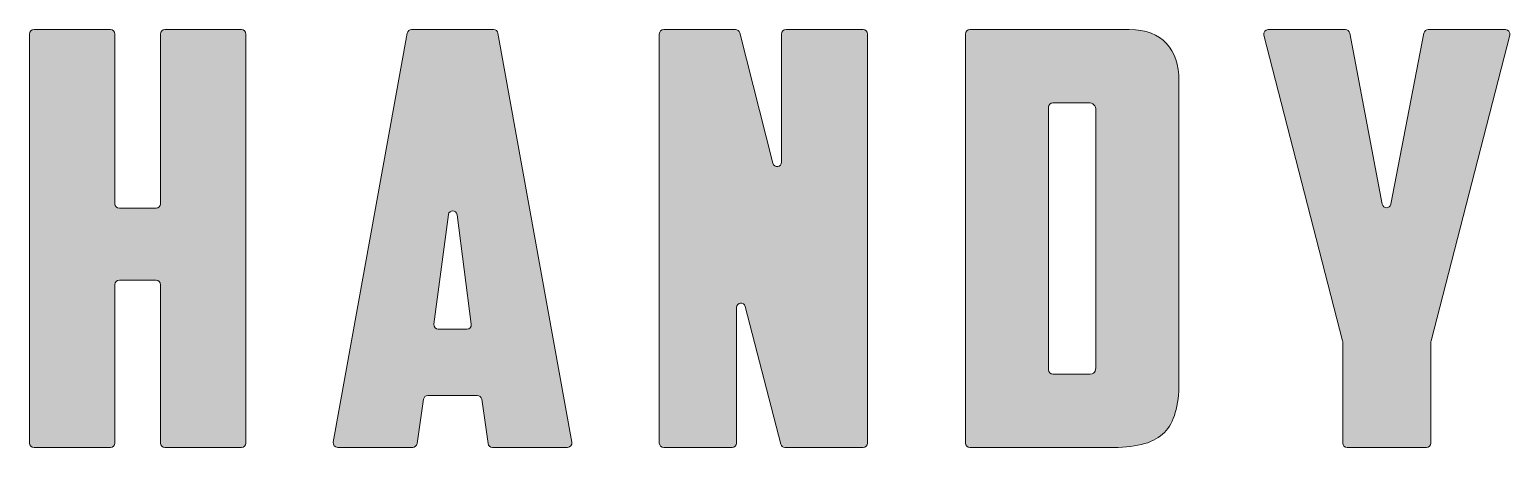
# Model space of a CAD drawing. Extents: x 89 to 425, y -298 to -203.
import ezdxf

# ---------------------------------------------------------------- set-up
doc = ezdxf.new("R2010")
doc.units = 0
doc.header["$MEASUREMENT"] = 0
doc.layers.add('Layer 1', color=7, linetype='Continuous', lineweight=0)

# ---------------------------------------------------------------- blocks, each defined once
blk = doc.blocks.new('Block_0')
at = {"layer": 'Layer 1', "true_color": 0x000000, "transparency": 33554687}
h = blk.add_hatch(color=18, dxfattribs=at)
h.dxf.hatch_style = 2
edge = h.paths.add_edge_path()
edge.add_spline(control_points=[(137.32, -298.09), (137.32, -298.09), (119.96, -298.09), (119.96, -298.09), (119.4, -298.09), (118.96, -297.64), (118.96, -297.09), (118.96, -297.09), (118.96, -261.15), (118.96, -261.15), (118.96, -260.6), (118.51, -260.15), (117.96, -260.15), (117.96, -260.15), (109.62, -260.15), (109.62, -260.15), (109.07, -260.15), (108.62, -260.6), (108.62, -261.15), (108.62, -261.15), (108.62, -297.09), (108.62, -297.09), (108.62, -297.64), (108.17, -298.09), (107.62, -298.09), (107.62, -298.09), (90.26, -298.09), (90.26, -298.09), (89.71, -298.09), (89.26, -297.64), (89.26, -297.09), (89.26, -297.09), (89.26, -204.24), (89.26, -204.24), (89.26, -203.69), (89.71, -203.24), (90.26, -203.24), (90.26, -203.24), (107.62, -203.24), (107.62, -203.24), (108.17, -203.24), (108.62, -203.69), (108.62, -204.24), (108.62, -204.24), (108.62, -242.8), (108.62, -242.8), (108.62, -243.35), (109.07, -243.8), (109.62, -243.8), (109.62, -243.8), (117.96, -243.8), (117.96, -243.8), (118.51, -243.8), (118.96, -243.35), (118.96, -242.8), (118.96, -242.8), (118.96, -204.24), (118.96, -204.24), (118.96, -203.69), (119.4, -203.24), (119.96, -203.24), (119.96, -203.24), (137.32, -203.24), (137.32, -203.24), (137.87, -203.24), (138.32, -203.69), (138.32, -204.24), (138.32, -204.24), (138.32, -297.09), (138.32, -297.09), (138.32, -297.64), (137.87, -298.09), (137.32, -298.09)], knot_values=[0, 0, 0, 0, 1, 1, 1, 2, 2, 2, 3, 3, 3, 4, 4, 4, 5, 5, 5, 6, 6, 6, 7, 7, 7, 8, 8, 8, 9, 9, 9, 10, 10, 10, 11, 11, 11, 12, 12, 12, 13, 13, 13, 14, 14, 14, 15, 15, 15, 16, 16, 16, 17, 17, 17, 18, 18, 18, 19, 19, 19, 20, 20, 20, 21, 21, 21, 22, 22, 22, 23, 23, 23, 24, 24, 24, 24], degree=3, periodic=0)
h = blk.add_hatch(color=18, dxfattribs=at)
h.dxf.hatch_style = 2
edge = h.paths.add_edge_path()
edge.add_spline(control_points=[(181.98, -271.27), (181.98, -271.27), (188.47, -271.27), (188.47, -271.27), (189.07, -271.27), (189.54, -270.74), (189.46, -270.14), (189.46, -270.14), (186.26, -245.26), (186.26, -245.26), (186.12, -244.09), (184.43, -244.09), (184.28, -245.25), (184.28, -245.25), (180.99, -270.14), (180.99, -270.14), (180.91, -270.74), (181.38, -271.27), (181.98, -271.27)], knot_values=[0, 0, 0, 0, 1, 1, 1, 2, 2, 2, 3, 3, 3, 4, 4, 4, 5, 5, 5, 6, 6, 6, 6], degree=3, periodic=0)
edge = h.paths.add_edge_path()
edge.add_spline(control_points=[(178.62, -287.17), (178.62, -287.17), (177.17, -297.23), (177.17, -297.23), (177.1, -297.72), (176.68, -298.09), (176.18, -298.09), (176.18, -298.09), (159.14, -298.09), (159.14, -298.09), (158.52, -298.09), (158.05, -297.53), (158.16, -296.91), (158.16, -296.91), (174.93, -204.06), (174.93, -204.06), (175.02, -203.58), (175.43, -203.24), (175.92, -203.24), (175.92, -203.24), (194.53, -203.24), (194.53, -203.24), (195.01, -203.24), (195.42, -203.58), (195.51, -204.06), (195.51, -204.06), (212.29, -296.91), (212.29, -296.91), (212.4, -297.53), (211.93, -298.09), (211.3, -298.09), (211.3, -298.09), (194.26, -298.09), (194.26, -298.09), (193.77, -298.09), (193.35, -297.72), (193.27, -297.23), (193.27, -297.23), (191.82, -287.17), (191.82, -287.17), (191.75, -286.68), (191.33, -286.32), (190.83, -286.32), (190.83, -286.32), (179.61, -286.32), (179.61, -286.32), (179.11, -286.32), (178.69, -286.68), (178.62, -287.17)], knot_values=[0, 0, 0, 0, 1, 1, 1, 2, 2, 2, 3, 3, 3, 4, 4, 4, 5, 5, 5, 6, 6, 6, 7, 7, 7, 8, 8, 8, 9, 9, 9, 10, 10, 10, 11, 11, 11, 12, 12, 12, 13, 13, 13, 14, 14, 14, 15, 15, 15, 16, 16, 16, 16], degree=3, periodic=0)
h = blk.add_hatch(color=18, dxfattribs=at)
h.dxf.hatch_style = 2
edge = h.paths.add_edge_path()
edge.add_spline(control_points=[(233.12, -203.24), (233.12, -203.24), (249.4, -203.24), (249.4, -203.24), (249.86, -203.24), (250.26, -203.55), (250.37, -203.99), (250.37, -203.99), (257.89, -233.57), (257.89, -233.57), (258.18, -234.71), (259.86, -234.5), (259.86, -233.32), (259.86, -233.32), (259.86, -204.24), (259.86, -204.24), (259.86, -203.69), (260.31, -203.24), (260.86, -203.24), (260.86, -203.24), (278.35, -203.24), (278.35, -203.24), (278.91, -203.24), (279.35, -203.69), (279.35, -204.24), (279.35, -204.24), (279.35, -297.09), (279.35, -297.09), (279.35, -297.64), (278.91, -298.09), (278.35, -298.09), (278.35, -298.09), (260.63, -298.09), (260.63, -298.09), (260.18, -298.09), (259.78, -297.78), (259.67, -297.34), (259.67, -297.34), (251.62, -266.09), (251.62, -266.09), (251.33, -264.96), (249.65, -265.17), (249.65, -266.34), (249.65, -266.34), (249.65, -297.09), (249.65, -297.09), (249.65, -297.64), (249.21, -298.09), (248.65, -298.09), (248.65, -298.09), (233.12, -298.09), (233.12, -298.09), (232.57, -298.09), (232.12, -297.64), (232.12, -297.09), (232.12, -297.09), (232.12, -204.24), (232.12, -204.24), (232.12, -203.69), (232.57, -203.24), (233.12, -203.24)], knot_values=[0, 0, 0, 0, 1, 1, 1, 2, 2, 2, 3, 3, 3, 4, 4, 4, 5, 5, 5, 6, 6, 6, 7, 7, 7, 8, 8, 8, 9, 9, 9, 10, 10, 10, 11, 11, 11, 12, 12, 12, 13, 13, 13, 14, 14, 14, 15, 15, 15, 16, 16, 16, 17, 17, 17, 18, 18, 18, 19, 19, 19, 20, 20, 20, 20], degree=3, periodic=0)
h = blk.add_hatch(color=18, dxfattribs=at)
h.dxf.hatch_style = 2
edge = h.paths.add_edge_path()
edge.add_spline(control_points=[(320.43, -220.85), (320.43, -220.85), (320.43, -280.47), (320.43, -280.47), (320.43, -281.03), (320.88, -281.47), (321.43, -281.47), (321.43, -281.47), (329.33, -281.47), (329.33, -281.47), (330.11, -281.47), (330.62, -281.32), (330.83, -281.02), (331.05, -280.71), (331.16, -280.21), (331.16, -279.51), (331.16, -279.51), (331.16, -221.69), (331.16, -221.69), (331.16, -220.46), (330.59, -219.85), (329.46, -219.85), (329.46, -219.85), (321.43, -219.85), (321.43, -219.85), (320.88, -219.85), (320.43, -220.3), (320.43, -220.85)], knot_values=[0, 0, 0, 0, 1, 1, 1, 2, 2, 2, 3, 3, 3, 4, 4, 4, 5, 5, 5, 6, 6, 6, 7, 7, 7, 8, 8, 8, 9, 9, 9, 9], degree=3, periodic=0)
edge = h.paths.add_edge_path()
edge.add_spline(control_points=[(350, -283.44), (350, -288.67), (348.91, -292.42), (346.73, -294.69), (344.55, -296.96), (340.71, -298.09), (335.22, -298.09), (335.22, -298.09), (302.59, -298.09), (302.59, -298.09), (302.04, -298.09), (301.59, -297.64), (301.59, -297.09), (301.59, -297.09), (301.59, -204.24), (301.59, -204.24), (301.59, -203.69), (302.04, -203.24), (302.59, -203.24), (302.59, -203.24), (338.75, -203.24), (338.75, -203.24), (342.5, -203.24), (345.31, -204.29), (347.19, -206.38), (349.06, -208.47), (350, -211.26), (350, -214.75), (350, -214.75), (350, -283.44), (350, -283.44)], knot_values=[0, 0, 0, 0, 1, 1, 1, 2, 2, 2, 3, 3, 3, 4, 4, 4, 5, 5, 5, 6, 6, 6, 7, 7, 7, 8, 8, 8, 9, 9, 9, 10, 10, 10, 10], degree=3, periodic=0)
h = blk.add_hatch(color=18, dxfattribs=at)
h.dxf.hatch_style = 2
edge = h.paths.add_edge_path()
edge.add_spline(control_points=[(406.17, -298.09), (406.17, -298.09), (388.16, -298.09), (388.16, -298.09), (387.6, -298.09), (387.16, -297.64), (387.16, -297.09), (387.16, -297.09), (387.16, -274.14), (387.16, -274.14), (387.16, -274.06), (387.15, -273.98), (387.12, -273.9), (387.12, -273.9), (369.29, -204.49), (369.29, -204.49), (369.13, -203.85), (369.61, -203.24), (370.26, -203.24), (370.26, -203.24), (387.77, -203.24), (387.77, -203.24), (388.25, -203.24), (388.66, -203.58), (388.75, -204.05), (388.75, -204.05), (396.12, -242.85), (396.12, -242.85), (396.33, -243.94), (397.88, -243.94), (398.09, -242.86), (398.09, -242.86), (405.58, -204.05), (405.58, -204.05), (405.67, -203.58), (406.08, -203.24), (406.56, -203.24), (406.56, -203.24), (424.07, -203.24), (424.07, -203.24), (424.72, -203.24), (425.2, -203.85), (425.04, -204.49), (425.04, -204.49), (407.21, -273.9), (407.21, -273.9), (407.18, -273.98), (407.17, -274.06), (407.17, -274.14), (407.17, -274.14), (407.17, -297.09), (407.17, -297.09), (407.17, -297.64), (406.73, -298.09), (406.17, -298.09)], knot_values=[0, 0, 0, 0, 1, 1, 1, 2, 2, 2, 3, 3, 3, 4, 4, 4, 5, 5, 5, 6, 6, 6, 7, 7, 7, 8, 8, 8, 9, 9, 9, 10, 10, 10, 11, 11, 11, 12, 12, 12, 13, 13, 13, 14, 14, 14, 15, 15, 15, 16, 16, 16, 17, 17, 17, 18, 18, 18, 18], degree=3, periodic=0)
at = {"layer": 'Layer 1'}
for points, knots in [([(137.32, -298.09), (137.32, -298.09), (119.96, -298.09), (119.96, -298.09), (119.4, -298.09), (118.96, -297.64), (118.96, -297.09), (118.96, -297.09), (118.96, -261.15), (118.96, -261.15), (118.96, -260.6), (118.51, -260.15), (117.96, -260.15), (117.96, -260.15), (109.62, -260.15), (109.62, -260.15), (109.07, -260.15), (108.62, -260.6), (108.62, -261.15), (108.62, -261.15), (108.62, -297.09), (108.62, -297.09), (108.62, -297.64), (108.17, -298.09), (107.62, -298.09), (107.62, -298.09), (90.26, -298.09), (90.26, -298.09), (89.71, -298.09), (89.26, -297.64), (89.26, -297.09), (89.26, -297.09), (89.26, -204.24), (89.26, -204.24), (89.26, -203.69), (89.71, -203.24), (90.26, -203.24), (90.26, -203.24), (107.62, -203.24), (107.62, -203.24), (108.17, -203.24), (108.62, -203.69), (108.62, -204.24), (108.62, -204.24), (108.62, -242.8), (108.62, -242.8), (108.62, -243.35), (109.07, -243.8), (109.62, -243.8), (109.62, -243.8), (117.96, -243.8), (117.96, -243.8), (118.51, -243.8), (118.96, -243.35), (118.96, -242.8), (118.96, -242.8), (118.96, -204.24), (118.96, -204.24), (118.96, -203.69), (119.4, -203.24), (119.96, -203.24), (119.96, -203.24), (137.32, -203.24), (137.32, -203.24), (137.87, -203.24), (138.32, -203.69), (138.32, -204.24), (138.32, -204.24), (138.32, -297.09), (138.32, -297.09), (138.32, -297.64), (137.87, -298.09), (137.32, -298.09)], [0, 0, 0, 0, 1, 1, 1, 2, 2, 2, 3, 3, 3, 4, 4, 4, 5, 5, 5, 6, 6, 6, 7, 7, 7, 8, 8, 8, 9, 9, 9, 10, 10, 10, 11, 11, 11, 12, 12, 12, 13, 13, 13, 14, 14, 14, 15, 15, 15, 16, 16, 16, 17, 17, 17, 18, 18, 18, 19, 19, 19, 20, 20, 20, 21, 21, 21, 22, 22, 22, 23, 23, 23, 24, 24, 24, 24]), ([(178.62, -287.17), (178.62, -287.17), (177.17, -297.23), (177.17, -297.23), (177.1, -297.72), (176.68, -298.09), (176.18, -298.09), (176.18, -298.09), (159.14, -298.09), (159.14, -298.09), (158.52, -298.09), (158.05, -297.53), (158.16, -296.91), (158.16, -296.91), (174.93, -204.06), (174.93, -204.06), (175.02, -203.58), (175.43, -203.24), (175.92, -203.24), (175.92, -203.24), (194.53, -203.24), (194.53, -203.24), (195.01, -203.24), (195.42, -203.58), (195.51, -204.06), (195.51, -204.06), (212.29, -296.91), (212.29, -296.91), (212.4, -297.53), (211.93, -298.09), (211.3, -298.09), (211.3, -298.09), (194.26, -298.09), (194.26, -298.09), (193.77, -298.09), (193.35, -297.72), (193.27, -297.23), (193.27, -297.23), (191.82, -287.17), (191.82, -287.17), (191.75, -286.68), (191.33, -286.32), (190.83, -286.32), (190.83, -286.32), (179.61, -286.32), (179.61, -286.32), (179.11, -286.32), (178.69, -286.68), (178.62, -287.17)], [0, 0, 0, 0, 1, 1, 1, 2, 2, 2, 3, 3, 3, 4, 4, 4, 5, 5, 5, 6, 6, 6, 7, 7, 7, 8, 8, 8, 9, 9, 9, 10, 10, 10, 11, 11, 11, 12, 12, 12, 13, 13, 13, 14, 14, 14, 15, 15, 15, 16, 16, 16, 16]), ([(233.12, -203.24), (233.12, -203.24), (249.4, -203.24), (249.4, -203.24), (249.86, -203.24), (250.26, -203.55), (250.37, -203.99), (250.37, -203.99), (257.89, -233.57), (257.89, -233.57), (258.18, -234.71), (259.86, -234.5), (259.86, -233.32), (259.86, -233.32), (259.86, -204.24), (259.86, -204.24), (259.86, -203.69), (260.31, -203.24), (260.86, -203.24), (260.86, -203.24), (278.35, -203.24), (278.35, -203.24), (278.91, -203.24), (279.35, -203.69), (279.35, -204.24), (279.35, -204.24), (279.35, -297.09), (279.35, -297.09), (279.35, -297.64), (278.91, -298.09), (278.35, -298.09), (278.35, -298.09), (260.63, -298.09), (260.63, -298.09), (260.18, -298.09), (259.78, -297.78), (259.67, -297.34), (259.67, -297.34), (251.62, -266.09), (251.62, -266.09), (251.33, -264.96), (249.65, -265.17), (249.65, -266.34), (249.65, -266.34), (249.65, -297.09), (249.65, -297.09), (249.65, -297.64), (249.21, -298.09), (248.65, -298.09), (248.65, -298.09), (233.12, -298.09), (233.12, -298.09), (232.57, -298.09), (232.12, -297.64), (232.12, -297.09), (232.12, -297.09), (232.12, -204.24), (232.12, -204.24), (232.12, -203.69), (232.57, -203.24), (233.12, -203.24)], [0, 0, 0, 0, 1, 1, 1, 2, 2, 2, 3, 3, 3, 4, 4, 4, 5, 5, 5, 6, 6, 6, 7, 7, 7, 8, 8, 8, 9, 9, 9, 10, 10, 10, 11, 11, 11, 12, 12, 12, 13, 13, 13, 14, 14, 14, 15, 15, 15, 16, 16, 16, 17, 17, 17, 18, 18, 18, 19, 19, 19, 20, 20, 20, 20]), ([(350, -283.44), (350, -288.67), (348.91, -292.42), (346.73, -294.69), (344.55, -296.96), (340.71, -298.09), (335.22, -298.09), (335.22, -298.09), (302.59, -298.09), (302.59, -298.09), (302.04, -298.09), (301.59, -297.64), (301.59, -297.09), (301.59, -297.09), (301.59, -204.24), (301.59, -204.24), (301.59, -203.69), (302.04, -203.24), (302.59, -203.24), (302.59, -203.24), (338.75, -203.24), (338.75, -203.24), (342.5, -203.24), (345.31, -204.29), (347.19, -206.38), (349.06, -208.47), (350, -211.26), (350, -214.75), (350, -214.75), (350, -283.44), (350, -283.44)], [0, 0, 0, 0, 1, 1, 1, 2, 2, 2, 3, 3, 3, 4, 4, 4, 5, 5, 5, 6, 6, 6, 7, 7, 7, 8, 8, 8, 9, 9, 9, 10, 10, 10, 10]), ([(406.17, -298.09), (406.17, -298.09), (388.16, -298.09), (388.16, -298.09), (387.6, -298.09), (387.16, -297.64), (387.16, -297.09), (387.16, -297.09), (387.16, -274.14), (387.16, -274.14), (387.16, -274.06), (387.15, -273.98), (387.12, -273.9), (387.12, -273.9), (369.29, -204.49), (369.29, -204.49), (369.13, -203.85), (369.61, -203.24), (370.26, -203.24), (370.26, -203.24), (387.77, -203.24), (387.77, -203.24), (388.25, -203.24), (388.66, -203.58), (388.75, -204.05), (388.75, -204.05), (396.12, -242.85), (396.12, -242.85), (396.33, -243.94), (397.88, -243.94), (398.09, -242.86), (398.09, -242.86), (405.58, -204.05), (405.58, -204.05), (405.67, -203.58), (406.08, -203.24), (406.56, -203.24), (406.56, -203.24), (424.07, -203.24), (424.07, -203.24), (424.72, -203.24), (425.2, -203.85), (425.04, -204.49), (425.04, -204.49), (407.21, -273.9), (407.21, -273.9), (407.18, -273.98), (407.17, -274.06), (407.17, -274.14), (407.17, -274.14), (407.17, -297.09), (407.17, -297.09), (407.17, -297.64), (406.73, -298.09), (406.17, -298.09)], [0, 0, 0, 0, 1, 1, 1, 2, 2, 2, 3, 3, 3, 4, 4, 4, 5, 5, 5, 6, 6, 6, 7, 7, 7, 8, 8, 8, 9, 9, 9, 10, 10, 10, 11, 11, 11, 12, 12, 12, 13, 13, 13, 14, 14, 14, 15, 15, 15, 16, 16, 16, 17, 17, 17, 18, 18, 18, 18]), ([(320.43, -220.85), (320.43, -220.85), (320.43, -280.47), (320.43, -280.47), (320.43, -281.03), (320.88, -281.47), (321.43, -281.47), (321.43, -281.47), (329.33, -281.47), (329.33, -281.47), (330.11, -281.47), (330.62, -281.32), (330.83, -281.02), (331.05, -280.71), (331.16, -280.21), (331.16, -279.51), (331.16, -279.51), (331.16, -221.69), (331.16, -221.69), (331.16, -220.46), (330.59, -219.85), (329.46, -219.85), (329.46, -219.85), (321.43, -219.85), (321.43, -219.85), (320.88, -219.85), (320.43, -220.3), (320.43, -220.85)], [0, 0, 0, 0, 1, 1, 1, 2, 2, 2, 3, 3, 3, 4, 4, 4, 5, 5, 5, 6, 6, 6, 7, 7, 7, 8, 8, 8, 9, 9, 9, 9]), ([(181.98, -271.27), (181.98, -271.27), (188.47, -271.27), (188.47, -271.27), (189.07, -271.27), (189.54, -270.74), (189.46, -270.14), (189.46, -270.14), (186.26, -245.26), (186.26, -245.26), (186.12, -244.09), (184.43, -244.09), (184.28, -245.25), (184.28, -245.25), (180.99, -270.14), (180.99, -270.14), (180.91, -270.74), (181.38, -271.27), (181.98, -271.27)], [0, 0, 0, 0, 1, 1, 1, 2, 2, 2, 3, 3, 3, 4, 4, 4, 5, 5, 5, 6, 6, 6, 6])]:
    blk.add_open_spline(points, degree=3, knots=knots, dxfattribs=at)

msp = doc.modelspace()

# ---------------------------------------------------------------- block references
at = {"layer": 'Layer 1'}
msp.add_blockref('Block_0', (0, 0), dxfattribs=at)

doc.saveas('drawing.dxf')
